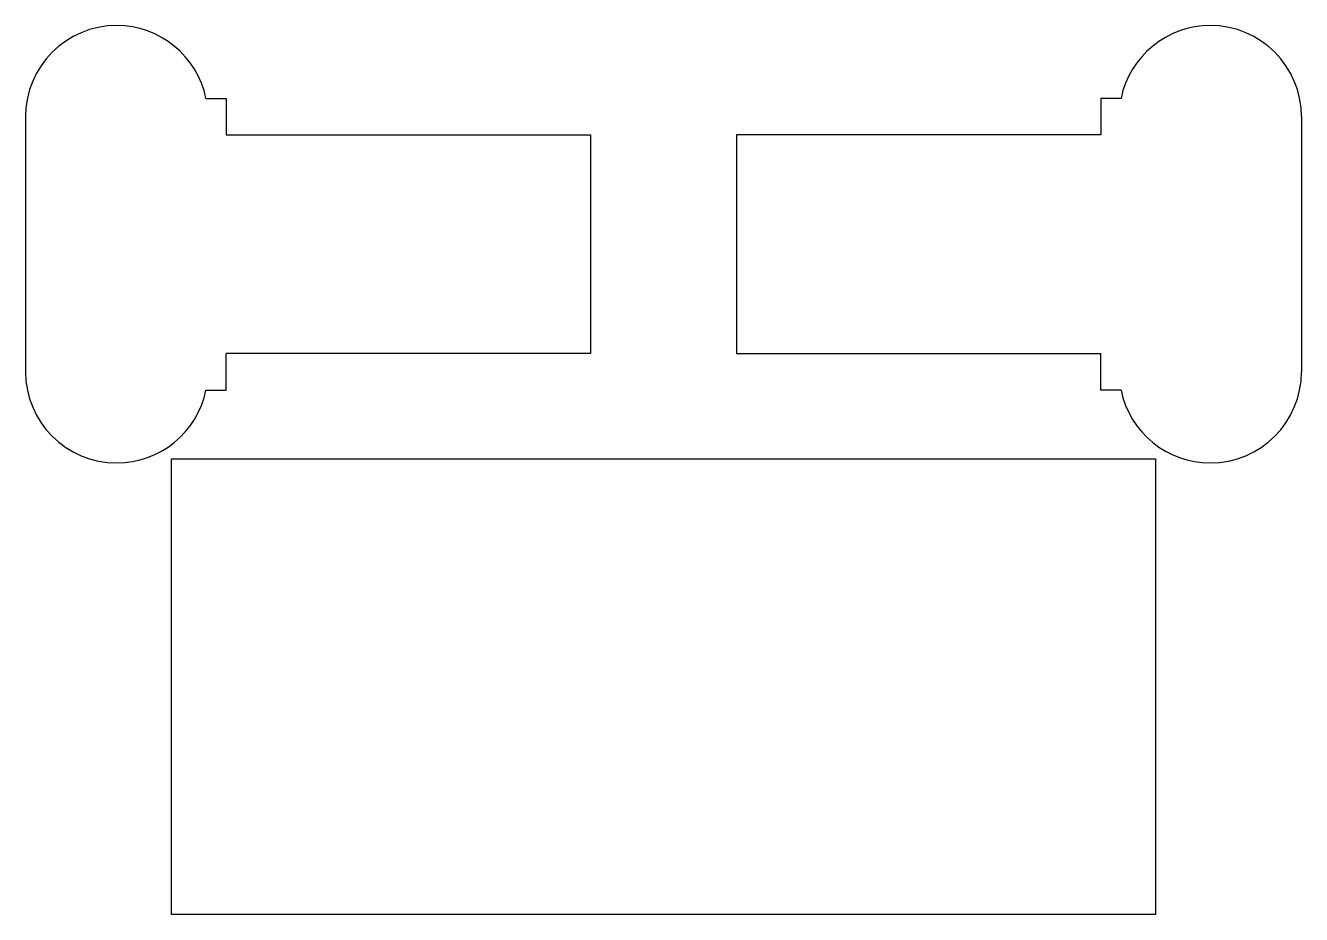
# Model space of a CAD drawing. Header units: millimetres. Extents: x -35 to 35, y -36.8 to 12.
import ezdxf

# ---------------------------------------------------------------- set-up
doc = ezdxf.new("R2010")
doc.units = ezdxf.units.MM
doc.layers.get('0').update_dxf_attribs({"linetype": 'CONTINUOUS'})

msp = doc.modelspace()

# ---------------------------------------------------------------- linework, layer by layer
for p, q in [((-25.101, 8), (-24, 8)), ((-24, 8), (-24, 6)), ((25.101, 8), (24, 8)), ((24, 8), (24, 6)), ((-35, 7), (-35, -7)), ((35, 7), (35, -7)), ((-24, 6), (-4, 6)), ((-4, 6), (-4, -6)), ((24, 6), (4, 6)), ((4, 6), (4, -6)), ((-4, -6), (-24, -6)), ((-24, -8), (-24, -6)), ((4, -6), (24, -6)), ((24, -8), (24, -6)), ((-25.101, -8), (-24, -8)), ((25.101, -8), (24, -8)), ((-27, -36.772), (-27, -11.772)), ((-27, -11.772), (27, -11.772)), ((27, -11.772), (27, -36.772)), ((27, -36.772), (-27, -36.772))]:
    msp.add_line(p, q)
for centre, start, end in [((-30, 7), 90, 180), ((-30, 7), 11.53696, 90), ((30, 7), 90, 168.46304), ((30, 7), 0, 90), ((-30, -7), 180, 270), ((30, -7), -90, 0), ((-30, -7), 270, 348.46304), ((30, -7), 191.53696, 270)]:
    msp.add_arc(centre, 5, start, end)

doc.saveas('drawing.dxf')
